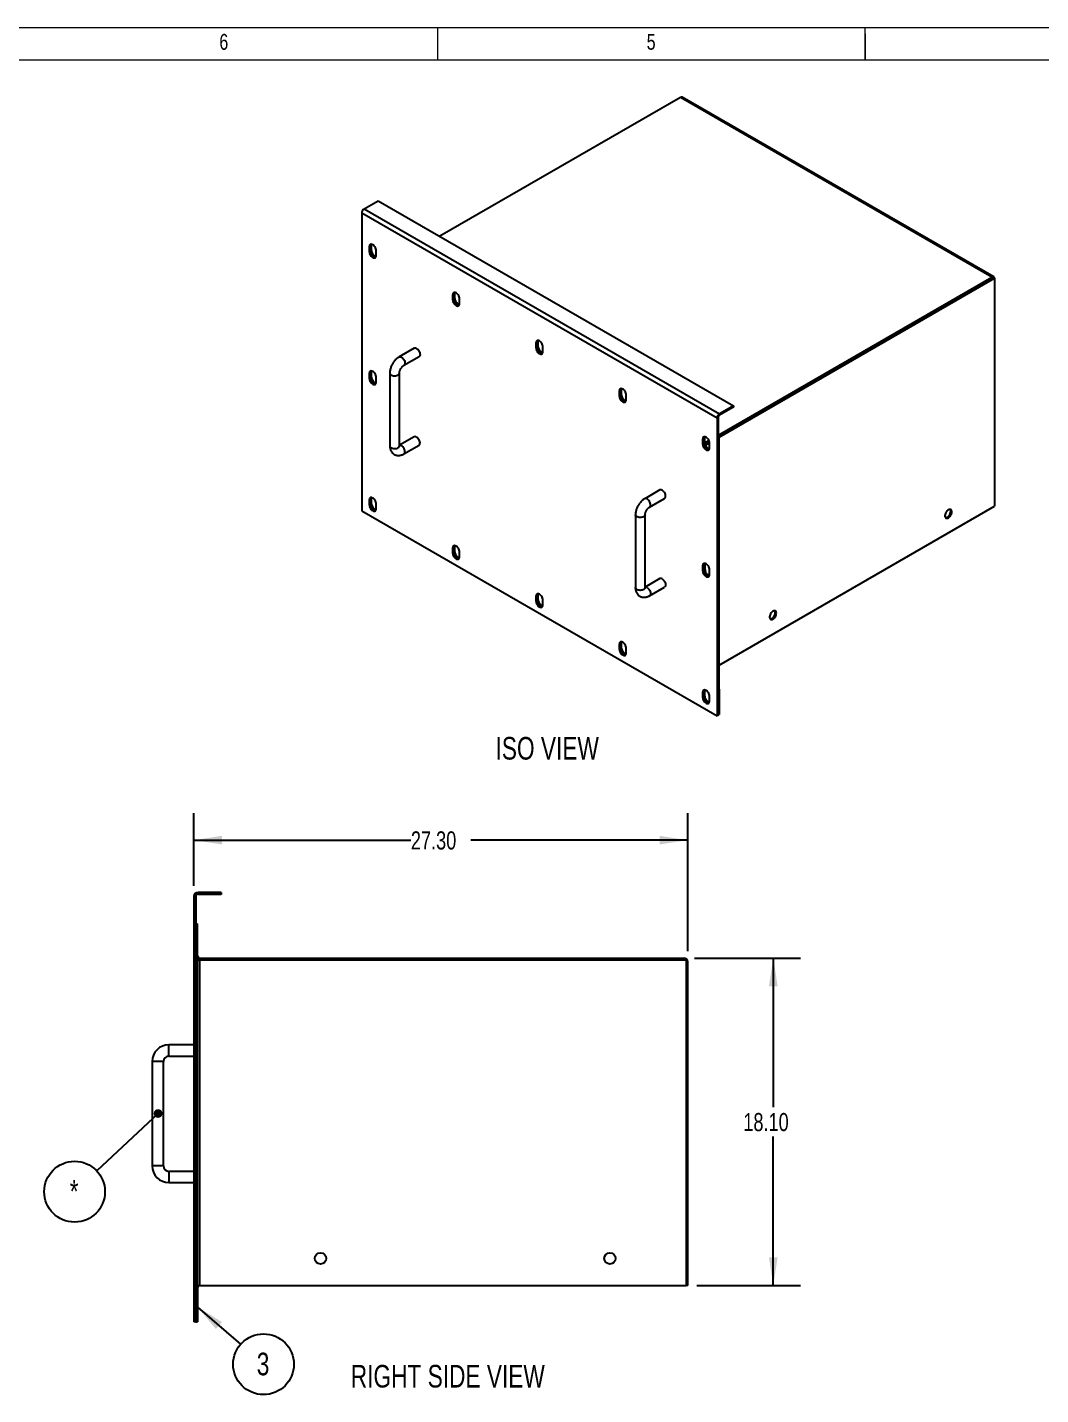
# Model space of a CAD drawing. Header units: inches. Extents: x 0 to 132, y 0 to 93.
# Drawn here: x 35.3 to 72.6, y 43 to 93.4 of the extents above; entities that cross this region are included whole.
import ezdxf

# ---------------------------------------------------------------- set-up
doc = ezdxf.new("R2010")
doc.units = ezdxf.units.IN
doc.header["$LTSCALE"] = 8
doc.header["$MEASUREMENT"] = 0
doc.layers.add('FORMAT', color=7, linetype='Continuous')
doc.styles.add('SLDTEXTSTYLE0', font='TXT', dxfattribs={"width": 0.75})
doc.dimstyles.new('SLDDIMSTYLE2', dxfattribs={"dimtxt": 0.679688, "dimasz": 1.04, "dimexe": 0, "dimexo": 0.0625, "dimgap": 0.169922, "dimtad": 0, "dimtih": 1, "dimtoh": 1, "dimlfac": 1.5, "dimrnd": 1e-09, "dimzin": 4, "dimdsep": 46, "dimtxsty": 'SLDTEXTSTYLE0', "dimsah": 1, "dimcen": 0.09, "dimadec": 0, "dimazin": 1, "dimtfac": 1, "dimtofl": 0, "dimtmove": 0, "dimatfit": 3, "dimfxl": 0, "dimfrac": 2, "dimtolj": 1, "dimtzin": 12, "dimarcsym": 0})
doc.dimstyles.new('SLDDIMSTYLE3', dxfattribs={"dimtxt": 0.18, "dimasz": 0.32, "dimexe": 0, "dimexo": 0.0625, "dimgap": 0, "dimtad": 0, "dimtih": 1, "dimtoh": 1, "dimdec": 0, "dimrnd": 1e-09, "dimzin": 0, "dimdsep": 46, "dimtxsty": 'Standard', "dimblk1": 'DOT', "dimblk2": 'DOT', "dimsah": 1, "dimcen": 0.09, "dimadec": 0, "dimazin": 0, "dimtfac": 0.32, "dimtdec": 0, "dimtofl": 0, "dimtmove": 0, "dimatfit": 3, "dimldrblk": 'DOT', "dimfxl": 0, "dimfrac": 2, "dimtolj": 1, "dimtzin": 0, "dimarcsym": 0})
doc.dimstyles.new('SLDDIMSTYLE4', dxfattribs={"dimtxt": 0.18, "dimasz": 1.04, "dimexe": 0, "dimexo": 0.0625, "dimgap": 0, "dimtad": 0, "dimtih": 1, "dimtoh": 1, "dimdec": 0, "dimrnd": 1e-09, "dimzin": 0, "dimdsep": 46, "dimtxsty": 'Standard', "dimsah": 1, "dimcen": 0.09, "dimadec": 0, "dimazin": 0, "dimtfac": 1.04, "dimtdec": 0, "dimtofl": 0, "dimtmove": 0, "dimatfit": 3, "dimfxl": 0, "dimfrac": 2, "dimtolj": 1, "dimtzin": 0, "dimarcsym": 0})

# ---------------------------------------------------------------- blocks, each defined once
blk = doc.blocks.new('Drawing View1')
at = {"color": 7, "linetype": 'Continuous', "lineweight": 25}
for p, q in [((1.322, 14.788), (-7.547, 9.668)), ((12.797, 8.164), (1.322, 14.788)), ((1.323, 14.789), (1.332, 14.794)), ((1.332, 14.794), (1.332, 14.794)), ((12.863, 8.17), (1.387, 14.795)), ((-10.334, 10.684), (-9.82, 10.98)), ((-10.334, 10.684), (2.758, 3.127)), ((-9.82, 10.98), (3.271, 3.423)), ((2.665, 2.966), (-10.426, 10.523)), ((-10.426, 10.523), (-10.426, -0.442)), ((-10.106, 9.308), (-10.149, 9.284)), ((-10.149, 9.284), (-10.149, 9.109)), ((-10.106, 9.134), (-10.149, 9.109)), ((-10.064, 9.333), (-10.106, 9.308)), ((-10.106, 9.308), (-10.106, 9.134)), ((-10.106, 9.308), (-10.106, 9.134)), ((-10.064, 9.158), (-10.106, 9.134)), ((-10.064, 9.158), (-10.064, 9.333)), ((-9.896, 8.963), (-9.896, 9.138)), ((2.708, 2.339), (12.797, 8.164)), ((2.75, 2.315), (12.849, 8.145)), ((2.75, 2.266), (12.892, 8.121)), ((2.75, 2.315), (12.797, 8.115)), ((12.797, 8.115), (12.797, 8.164)), ((12.849, 8.145), (12.892, 8.121)), ((12.892, 8.121), (12.892, -0.278)), ((-6.993, 7.56), (-7.035, 7.536)), ((-6.993, 7.385), (-6.993, 7.56)), ((-7.035, 7.536), (-7.078, 7.511)), ((-7.078, 7.511), (-7.078, 7.336)), ((-7.035, 7.361), (-7.078, 7.336)), ((-7.035, 7.536), (-7.035, 7.361)), ((-7.035, 7.536), (-7.035, 7.361)), ((-6.993, 7.385), (-7.035, 7.361)), ((-6.825, 7.191), (-6.825, 7.366)), ((-8.495, 5.546), (-9.051, 5.225)), ((-3.965, 5.763), (-4.007, 5.739)), ((-4.007, 5.739), (-4.007, 5.564)), ((-3.965, 5.588), (-4.007, 5.564)), ((-3.922, 5.787), (-3.965, 5.763)), ((-3.965, 5.763), (-3.965, 5.588)), ((-3.965, 5.763), (-3.965, 5.588)), ((-3.922, 5.612), (-3.965, 5.588)), ((-3.922, 5.612), (-3.922, 5.787)), ((-3.754, 5.418), (-3.754, 5.593)), ((-8.872, 4.916), (-8.317, 5.236)), ((-10.106, 4.643), (-10.149, 4.618)), ((-10.149, 4.618), (-10.149, 4.443)), ((-10.064, 4.667), (-10.106, 4.643)), ((-10.106, 4.643), (-10.106, 4.468)), ((-10.106, 4.643), (-10.106, 4.468)), ((-10.064, 4.492), (-10.064, 4.667)), ((-9.393, 4.633), (-9.393, 1.95)), ((-9.036, 1.95), (-9.036, 4.633)), ((-10.106, 4.468), (-10.149, 4.443)), ((-10.064, 4.492), (-10.106, 4.468)), ((-9.896, 4.297), (-9.896, 4.472)), ((-0.894, 3.99), (-0.936, 3.966)), ((-0.936, 3.966), (-0.936, 3.791)), ((-0.894, 3.815), (-0.936, 3.791)), ((-0.851, 4.015), (-0.894, 3.99)), ((-0.894, 3.99), (-0.894, 3.815)), ((-0.894, 3.99), (-0.894, 3.815)), ((-0.851, 3.84), (-0.894, 3.815)), ((-0.851, 3.84), (-0.851, 4.015)), ((-0.683, 3.645), (-0.683, 3.82)), ((3.271, 3.423), (2.758, 3.127)), ((3.271, 3.374), (2.758, 3.078)), ((2.758, 3.078), (2.758, 3.127)), ((3.271, 3.423), (3.271, 3.374)), ((2.707, 2.99), (2.665, 2.966)), ((2.665, 2.966), (2.665, -7.999)), ((2.707, 2.99), (2.707, -7.975)), ((-8.495, 2.28), (-9.036, 1.968)), ((2.177, 2.217), (2.135, 2.193)), ((2.135, 2.193), (2.135, 2.018)), ((2.177, 2.042), (2.135, 2.018)), ((2.219, 2.242), (2.177, 2.217)), ((2.177, 2.217), (2.177, 2.042)), ((2.177, 2.217), (2.177, 2.042)), ((2.219, 2.067), (2.177, 2.042)), ((2.219, 2.067), (2.219, 2.242)), ((2.22, 2.057), (2.366, 2.142)), ((2.227, 2.013), (2.38, 2.101)), ((2.227, 2.013), (2.38, 2.101)), ((2.241, 1.972), (2.387, 2.056)), ((2.387, 1.872), (2.387, 2.047)), ((2.75, 2.315), (2.707, 2.339)), ((2.707, 2.29), (2.75, 2.315)), ((2.707, 1.357), (2.707, 2.29)), ((2.75, 1.382), (2.75, 2.315)), ((-8.872, 1.65), (-8.317, 1.97)), ((2.75, 1.382), (2.707, 1.357)), ((2.707, 1.357), (2.75, 1.382)), ((2.707, -7.042), (2.707, 1.357)), ((2.75, -7.017), (2.75, 1.382)), ((-10.064, 0.001), (-10.106, -0.023)), ((-10.064, -0.174), (-10.064, 0.001)), ((0.556, 0.321), (0, 0)), ((0.179, -0.309), (0.734, 0.011)), ((-10.426, -0.442), (2.665, -7.999)), ((-10.106, -0.023), (-10.149, -0.048)), ((-10.149, -0.048), (-10.149, -0.223)), ((-10.106, -0.198), (-10.149, -0.223)), ((-10.106, -0.023), (-10.106, -0.198)), ((-10.106, -0.023), (-10.106, -0.198)), ((-10.064, -0.174), (-10.106, -0.198)), ((-9.896, -0.369), (-9.896, -0.194)), ((2.75, -6.133), (12.892, -0.278)), ((-0.342, -0.592), (-0.342, -3.275)), ((0.015, -3.275), (0.015, -0.592)), ((-7.035, -1.796), (-7.078, -1.821)), ((-7.078, -1.821), (-7.078, -1.996)), ((-7.035, -1.971), (-7.078, -1.996)), ((-6.993, -1.772), (-7.035, -1.796)), ((-7.035, -1.796), (-7.035, -1.971)), ((-7.035, -1.796), (-7.035, -1.971)), ((-6.993, -1.947), (-7.035, -1.971)), ((-6.993, -1.947), (-6.993, -1.772)), ((-6.825, -2.141), (-6.825, -1.966)), ((2.177, -2.449), (2.135, -2.473)), ((2.135, -2.473), (2.135, -2.648)), ((2.219, -2.424), (2.177, -2.449)), ((2.177, -2.449), (2.177, -2.624)), ((2.177, -2.449), (2.177, -2.624)), ((2.219, -2.424), (2.219, -2.599)), ((0.556, -2.945), (0.015, -3.257)), ((2.177, -2.624), (2.135, -2.648)), ((2.219, -2.599), (2.177, -2.624)), ((2.387, -2.794), (2.387, -2.619)), ((0.179, -3.575), (0.734, -3.255)), ((-3.965, -3.569), (-4.007, -3.593)), ((-4.007, -3.593), (-4.007, -3.768)), ((-3.965, -3.744), (-4.007, -3.768)), ((-3.922, -3.545), (-3.965, -3.569)), ((-3.965, -3.569), (-3.965, -3.744)), ((-3.965, -3.569), (-3.965, -3.744)), ((-3.922, -3.72), (-3.965, -3.744)), ((-3.922, -3.72), (-3.922, -3.545)), ((-3.754, -3.914), (-3.754, -3.739)), ((-0.894, -5.342), (-0.936, -5.366)), ((-0.936, -5.366), (-0.936, -5.541)), ((-0.894, -5.517), (-0.936, -5.541)), ((-0.851, -5.317), (-0.894, -5.342)), ((-0.894, -5.342), (-0.894, -5.517)), ((-0.894, -5.342), (-0.894, -5.517)), ((-0.851, -5.492), (-0.894, -5.517)), ((-0.851, -5.492), (-0.851, -5.317)), ((-0.683, -5.687), (-0.683, -5.512)), ((2.75, -7.017), (2.707, -7.042)), ((2.707, -7.042), (2.75, -7.017)), ((2.707, -7.042), (2.707, -7.975)), ((2.75, -7.017), (2.75, -7.95)), ((2.177, -7.115), (2.135, -7.139)), ((2.135, -7.139), (2.135, -7.314)), ((2.177, -7.289), (2.135, -7.314)), ((2.219, -7.09), (2.177, -7.115)), ((2.177, -7.115), (2.177, -7.289)), ((2.177, -7.115), (2.177, -7.289)), ((2.219, -7.265), (2.177, -7.289)), ((2.219, -7.265), (2.219, -7.09)), ((2.387, -7.46), (2.387, -7.285)), ((2.707, -7.975), (2.665, -7.999)), ((2.707, -7.975), (2.75, -7.95))]:
    blk.add_line(p, q, dxfattribs=at)
at = {"color": 7, "linetype": 'Continuous', "lineweight": 25, "flags": 128}
for points in [[(-9.896, 9.138), (-9.899, 9.173), (-9.909, 9.209), (-9.924, 9.245), (-9.944, 9.28), (-9.968, 9.311), (-9.994, 9.337), (-10.022, 9.357), (-10.05, 9.37), (-10.077, 9.374), (-10.101, 9.371), (-10.121, 9.359), (-10.136, 9.34), (-10.145, 9.315), (-10.149, 9.284)], [(-10.149, 9.109), (-10.145, 9.075), (-10.136, 9.039), (-10.121, 9.002), (-10.101, 8.968), (-10.077, 8.936), (-10.05, 8.91), (-10.022, 8.89), (-9.994, 8.878), (-9.968, 8.873), (-9.944, 8.877), (-9.924, 8.888), (-9.909, 8.907), (-9.899, 8.933), (-9.896, 8.963)], [(-10.106, 9.134), (-10.103, 9.099), (-10.094, 9.063), (-10.079, 9.027), (-10.059, 8.992), (-10.035, 8.961), (-10.008, 8.935), (-9.98, 8.915), (-9.952, 8.902), (-9.925, 8.898), (-9.914, 8.898)], [(-10.106, 9.134), (-10.103, 9.099), (-10.094, 9.063), (-10.079, 9.027), (-10.059, 8.992), (-10.035, 8.961), (-10.008, 8.935), (-9.98, 8.915), (-9.952, 8.902), (-9.925, 8.898), (-9.914, 8.898)], [(-10.064, 9.333), (-10.061, 9.363), (-10.059, 9.372)], [(-9.901, 8.924), (-9.91, 8.927), (-9.938, 8.939), (-9.966, 8.959), (-9.993, 8.985), (-10.017, 9.016), (-10.037, 9.051), (-10.052, 9.087), (-10.061, 9.124), (-10.064, 9.158)], [(12.889, 8.122), (12.888, 8.13), (12.883, 8.147), (12.874, 8.16), (12.863, 8.17), (12.849, 8.175), (12.832, 8.176), (12.815, 8.172), (12.797, 8.164)], [(-6.825, 7.366), (-6.828, 7.4), (-6.838, 7.436), (-6.853, 7.472), (-6.873, 7.507), (-6.897, 7.538), (-6.923, 7.564), (-6.951, 7.584), (-6.98, 7.597), (-7.006, 7.601), (-7.03, 7.598), (-7.05, 7.586), (-7.065, 7.567), (-7.075, 7.542), (-7.078, 7.511)], [(-6.993, 7.56), (-6.99, 7.591), (-6.988, 7.599)], [(-7.078, 7.336), (-7.075, 7.302), (-7.065, 7.266), (-7.05, 7.23), (-7.03, 7.195), (-7.006, 7.164), (-6.98, 7.138), (-6.951, 7.118), (-6.923, 7.105), (-6.897, 7.1), (-6.873, 7.104), (-6.853, 7.116), (-6.838, 7.135), (-6.828, 7.16), (-6.825, 7.191)], [(-7.035, 7.361), (-7.032, 7.326), (-7.023, 7.29), (-7.008, 7.254), (-6.988, 7.219), (-6.964, 7.188), (-6.937, 7.162), (-6.909, 7.142), (-6.881, 7.129), (-6.854, 7.125), (-6.844, 7.125)], [(-7.035, 7.361), (-7.032, 7.326), (-7.023, 7.29), (-7.008, 7.254), (-6.988, 7.219), (-6.964, 7.188), (-6.937, 7.162), (-6.909, 7.142), (-6.881, 7.129), (-6.854, 7.125), (-6.844, 7.125)], [(-6.831, 7.152), (-6.839, 7.154), (-6.867, 7.166), (-6.895, 7.186), (-6.922, 7.212), (-6.946, 7.244), (-6.966, 7.278), (-6.981, 7.315), (-6.99, 7.351), (-6.993, 7.385)], [(-8.495, 5.546), (-8.493, 5.547), (-8.471, 5.554), (-8.446, 5.553), (-8.42, 5.544), (-8.392, 5.528), (-8.366, 5.506), (-8.341, 5.478), (-8.319, 5.447), (-8.302, 5.413), (-8.289, 5.377), (-8.281, 5.343), (-8.28, 5.31), (-8.284, 5.282), (-8.295, 5.258), (-8.31, 5.241), (-8.317, 5.236)], [(-3.754, 5.593), (-3.758, 5.627), (-3.767, 5.663), (-3.782, 5.7), (-3.802, 5.734), (-3.826, 5.765), (-3.853, 5.792), (-3.881, 5.811), (-3.909, 5.824), (-3.935, 5.829), (-3.959, 5.825), (-3.979, 5.814), (-3.994, 5.795), (-4.004, 5.769), (-4.007, 5.739)], [(-4.007, 5.564), (-4.004, 5.529), (-3.994, 5.493), (-3.979, 5.457), (-3.959, 5.422), (-3.935, 5.391), (-3.909, 5.365), (-3.881, 5.345), (-3.853, 5.332), (-3.826, 5.328), (-3.802, 5.331), (-3.782, 5.343), (-3.767, 5.362), (-3.758, 5.387), (-3.754, 5.418)], [(-3.965, 5.588), (-3.961, 5.554), (-3.952, 5.517), (-3.937, 5.481), (-3.917, 5.447), (-3.893, 5.415), (-3.866, 5.389), (-3.838, 5.369), (-3.81, 5.357), (-3.784, 5.352), (-3.773, 5.353)], [(-3.965, 5.588), (-3.961, 5.554), (-3.952, 5.517), (-3.937, 5.481), (-3.917, 5.447), (-3.893, 5.415), (-3.866, 5.389), (-3.838, 5.369), (-3.81, 5.357), (-3.784, 5.352), (-3.773, 5.353)], [(-3.922, 5.787), (-3.919, 5.818), (-3.917, 5.826)], [(-3.76, 5.379), (-3.768, 5.381), (-3.796, 5.394), (-3.824, 5.414), (-3.851, 5.44), (-3.875, 5.471), (-3.895, 5.506), (-3.91, 5.542), (-3.919, 5.578), (-3.922, 5.612)], [(-9.051, 5.225), (-9.049, 5.226), (-9.027, 5.233), (-9.002, 5.232), (-8.975, 5.223), (-8.948, 5.207), (-8.921, 5.185), (-8.897, 5.158), (-8.875, 5.126), (-8.857, 5.092), (-8.844, 5.057), (-8.837, 5.022), (-8.836, 4.99), (-8.84, 4.961), (-8.85, 4.938), (-8.865, 4.92), (-8.872, 4.916)], [(-9.896, 4.472), (-9.899, 4.507), (-9.909, 4.543), (-9.924, 4.579), (-9.944, 4.614), (-9.968, 4.645), (-9.994, 4.671), (-10.022, 4.691), (-10.05, 4.704), (-10.077, 4.708), (-10.101, 4.705), (-10.121, 4.693), (-10.136, 4.674), (-10.145, 4.649), (-10.149, 4.618)], [(-10.064, 4.667), (-10.061, 4.698), (-10.059, 4.706)], [(-9.393, 4.633), (-9.393, 4.63), (-9.388, 4.608), (-9.374, 4.587), (-9.353, 4.568), (-9.326, 4.553), (-9.294, 4.541), (-9.257, 4.533), (-9.219, 4.53), (-9.181, 4.532), (-9.144, 4.538), (-9.11, 4.549), (-9.081, 4.564), (-9.059, 4.582), (-9.044, 4.603), (-9.036, 4.625), (-9.036, 4.632)], [(-10.149, 4.443), (-10.145, 4.409), (-10.136, 4.373), (-10.121, 4.336), (-10.101, 4.302), (-10.077, 4.271), (-10.05, 4.244), (-10.022, 4.224), (-9.994, 4.212), (-9.968, 4.207), (-9.944, 4.211), (-9.924, 4.222), (-9.909, 4.241), (-9.899, 4.267), (-9.896, 4.297)], [(-10.106, 4.468), (-10.103, 4.433), (-10.094, 4.397), (-10.079, 4.361), (-10.059, 4.326), (-10.035, 4.295), (-10.008, 4.269), (-9.98, 4.249), (-9.952, 4.236), (-9.925, 4.232), (-9.914, 4.232)], [(-10.106, 4.468), (-10.103, 4.433), (-10.094, 4.397), (-10.079, 4.361), (-10.059, 4.326), (-10.035, 4.295), (-10.008, 4.269), (-9.98, 4.249), (-9.952, 4.236), (-9.925, 4.232), (-9.914, 4.232)], [(-9.901, 4.258), (-9.91, 4.261), (-9.938, 4.273), (-9.966, 4.293), (-9.993, 4.319), (-10.017, 4.351), (-10.037, 4.385), (-10.052, 4.421), (-10.061, 4.458), (-10.064, 4.492)], [(-0.683, 3.82), (-0.687, 3.854), (-0.696, 3.89), (-0.711, 3.927), (-0.731, 3.961), (-0.755, 3.993), (-0.782, 4.019), (-0.81, 4.039), (-0.838, 4.051), (-0.865, 4.056), (-0.888, 4.052), (-0.908, 4.041), (-0.924, 4.022), (-0.933, 3.996), (-0.936, 3.966)], [(-0.851, 4.015), (-0.848, 4.045), (-0.846, 4.053)], [(-0.936, 3.791), (-0.933, 3.757), (-0.924, 3.72), (-0.908, 3.684), (-0.888, 3.649), (-0.865, 3.618), (-0.838, 3.592), (-0.81, 3.572), (-0.782, 3.56), (-0.755, 3.555), (-0.731, 3.558), (-0.711, 3.57), (-0.696, 3.589), (-0.687, 3.614), (-0.683, 3.645)], [(-0.894, 3.815), (-0.891, 3.781), (-0.881, 3.745), (-0.866, 3.708), (-0.846, 3.674), (-0.822, 3.643), (-0.796, 3.616), (-0.767, 3.596), (-0.739, 3.584), (-0.713, 3.579), (-0.702, 3.58)], [(-0.894, 3.815), (-0.891, 3.781), (-0.881, 3.745), (-0.866, 3.708), (-0.846, 3.674), (-0.822, 3.643), (-0.796, 3.616), (-0.767, 3.596), (-0.739, 3.584), (-0.713, 3.579), (-0.702, 3.58)], [(-0.689, 3.606), (-0.697, 3.608), (-0.725, 3.621), (-0.753, 3.641), (-0.78, 3.667), (-0.804, 3.698), (-0.824, 3.733), (-0.839, 3.769), (-0.848, 3.805), (-0.851, 3.84)], [(-8.317, 1.97), (-8.302, 1.983), (-8.289, 2.003), (-8.281, 2.029), (-8.28, 2.06), (-8.284, 2.094), (-8.295, 2.129), (-8.31, 2.164), (-8.33, 2.197), (-8.353, 2.227), (-8.379, 2.252), (-8.406, 2.271)], [(2.387, 2.047), (2.384, 2.081), (2.375, 2.118), (2.36, 2.154), (2.34, 2.189), (2.316, 2.22), (2.289, 2.246), (2.261, 2.266), (2.233, 2.278), (2.206, 2.283), (2.182, 2.28), (2.162, 2.268), (2.147, 2.249), (2.138, 2.224), (2.135, 2.193)], [(2.135, 2.018), (2.138, 1.984), (2.147, 1.948), (2.162, 1.911), (2.182, 1.877), (2.206, 1.845), (2.233, 1.819), (2.261, 1.799), (2.289, 1.787), (2.316, 1.782), (2.34, 1.786), (2.36, 1.797), (2.375, 1.816), (2.384, 1.842), (2.387, 1.872)], [(2.177, 2.042), (2.18, 2.008), (2.19, 1.972), (2.205, 1.936), (2.225, 1.901), (2.249, 1.87), (2.275, 1.844), (2.303, 1.824), (2.331, 1.811), (2.358, 1.807), (2.369, 1.807)], [(2.177, 2.042), (2.18, 2.008), (2.19, 1.972), (2.205, 1.936), (2.225, 1.901), (2.249, 1.87), (2.275, 1.844), (2.303, 1.824), (2.331, 1.811), (2.358, 1.807), (2.369, 1.807)], [(2.219, 2.242), (2.223, 2.272), (2.225, 2.281)], [(2.382, 1.833), (2.374, 1.836), (2.346, 1.848), (2.318, 1.868), (2.291, 1.894), (2.267, 1.925), (2.247, 1.96), (2.232, 1.996), (2.223, 2.033), (2.219, 2.067)], [(-9.393, 1.95), (-9.393, 1.947), (-9.388, 1.925), (-9.374, 1.904), (-9.353, 1.885), (-9.326, 1.87), (-9.294, 1.858), (-9.257, 1.85), (-9.219, 1.847), (-9.181, 1.849), (-9.144, 1.855), (-9.11, 1.866), (-9.081, 1.881), (-9.059, 1.899), (-9.044, 1.92), (-9.036, 1.942), (-9.036, 1.95)], [(-8.872, 1.65), (-8.857, 1.662), (-8.844, 1.683), (-8.837, 1.709), (-8.836, 1.739), (-8.84, 1.773), (-8.85, 1.808), (-8.865, 1.843), (-8.885, 1.876), (-8.909, 1.906), (-8.935, 1.931), (-8.962, 1.95)], [(-9.896, -0.194), (-9.899, -0.159), (-9.909, -0.123), (-9.924, -0.087), (-9.944, -0.052), (-9.968, -0.021), (-9.994, 0.005), (-10.022, 0.025), (-10.05, 0.038), (-10.077, 0.042), (-10.101, 0.039), (-10.121, 0.027), (-10.136, 0.008), (-10.145, -0.017), (-10.149, -0.048)], [(-10.064, 0.001), (-10.061, 0.032), (-10.059, 0.04)], [(0.179, -0.309), (0.186, -0.305), (0.201, -0.287), (0.211, -0.264), (0.215, -0.235), (0.214, -0.203), (0.207, -0.168), (0.194, -0.133), (0.176, -0.099), (0.154, -0.067), (0.13, -0.04), (0.103, -0.018), (0.076, -0.002), (0.049, 0.007), (0.024, 0.008), (0.002, 0.001), (0, 0)], [(0.734, 0.011), (0.741, 0.016), (0.756, 0.033), (0.767, 0.057), (0.771, 0.085), (0.769, 0.118), (0.762, 0.152), (0.749, 0.188), (0.732, 0.222), (0.71, 0.253), (0.685, 0.281), (0.659, 0.303), (0.631, 0.319), (0.605, 0.328), (0.58, 0.329), (0.558, 0.322), (0.556, 0.321)], [(-10.149, -0.223), (-10.145, -0.257), (-10.136, -0.293), (-10.121, -0.33), (-10.101, -0.364), (-10.077, -0.395), (-10.05, -0.422), (-10.022, -0.441), (-9.994, -0.454), (-9.968, -0.459), (-9.944, -0.455), (-9.924, -0.444), (-9.909, -0.425), (-9.899, -0.399), (-9.896, -0.369)], [(-10.106, -0.198), (-10.103, -0.233), (-10.094, -0.269), (-10.079, -0.305), (-10.059, -0.34), (-10.035, -0.371), (-10.008, -0.397), (-9.98, -0.417), (-9.952, -0.43), (-9.925, -0.434), (-9.914, -0.434)], [(-10.106, -0.198), (-10.103, -0.233), (-10.094, -0.269), (-10.079, -0.305), (-10.059, -0.34), (-10.035, -0.371), (-10.008, -0.397), (-9.98, -0.417), (-9.952, -0.43), (-9.925, -0.434), (-9.914, -0.434)], [(-9.901, -0.408), (-9.91, -0.405), (-9.938, -0.393), (-9.966, -0.373), (-9.993, -0.347), (-10.017, -0.315), (-10.037, -0.281), (-10.052, -0.244), (-10.061, -0.208), (-10.064, -0.174)], [(11.319, -0.486), (11.316, -0.456), (11.307, -0.432), (11.293, -0.413), (11.274, -0.401), (11.252, -0.396), (11.226, -0.399), (11.2, -0.409), (11.172, -0.427), (11.146, -0.45), (11.122, -0.479), (11.101, -0.512), (11.085, -0.546), (11.073, -0.581), (11.067, -0.616), (11.067, -0.647), (11.073, -0.675), (11.085, -0.697), (11.101, -0.712), (11.122, -0.721), (11.146, -0.721), (11.172, -0.715), (11.2, -0.701), (11.226, -0.68), (11.252, -0.654), (11.274, -0.623), (11.293, -0.589), (11.307, -0.554), (11.316, -0.519), (11.319, -0.486)], [(11.085, -0.697), (11.091, -0.698), (11.117, -0.695), (11.144, -0.684), (11.171, -0.667), (11.197, -0.643), (11.221, -0.614), (11.242, -0.582), (11.259, -0.547), (11.27, -0.512), (11.276, -0.478), (11.276, -0.446), (11.27, -0.419), (11.259, -0.397), (11.258, -0.397)], [(0.015, -0.592), (0.015, -0.6), (0.007, -0.622), (-0.008, -0.643), (-0.03, -0.661), (-0.059, -0.676), (-0.093, -0.687), (-0.13, -0.693), (-0.168, -0.695), (-0.206, -0.692), (-0.243, -0.684), (-0.275, -0.672), (-0.302, -0.657), (-0.323, -0.638), (-0.337, -0.617), (-0.342, -0.595), (-0.342, -0.592)], [(-6.825, -1.966), (-6.828, -1.932), (-6.838, -1.896), (-6.853, -1.86), (-6.873, -1.825), (-6.897, -1.794), (-6.923, -1.768), (-6.951, -1.748), (-6.98, -1.735), (-7.006, -1.73), (-7.03, -1.734), (-7.05, -1.746), (-7.065, -1.765), (-7.075, -1.79), (-7.078, -1.821)], [(-7.078, -1.996), (-7.075, -2.03), (-7.065, -2.066), (-7.05, -2.102), (-7.03, -2.137), (-7.006, -2.168), (-6.98, -2.194), (-6.951, -2.214), (-6.923, -2.227), (-6.897, -2.231), (-6.873, -2.228), (-6.853, -2.216), (-6.838, -2.197), (-6.828, -2.172), (-6.825, -2.141)], [(-7.035, -1.971), (-7.032, -2.005), (-7.023, -2.042), (-7.008, -2.078), (-6.988, -2.113), (-6.964, -2.144), (-6.937, -2.17), (-6.909, -2.19), (-6.881, -2.202), (-6.854, -2.207), (-6.844, -2.207)], [(-7.035, -1.971), (-7.032, -2.005), (-7.023, -2.042), (-7.008, -2.078), (-6.988, -2.113), (-6.964, -2.144), (-6.937, -2.17), (-6.909, -2.19), (-6.881, -2.202), (-6.854, -2.207), (-6.844, -2.207)], [(-6.993, -1.772), (-6.99, -1.741), (-6.988, -1.733)], [(-6.831, -2.18), (-6.839, -2.178), (-6.867, -2.165), (-6.895, -2.146), (-6.922, -2.119), (-6.946, -2.088), (-6.966, -2.054), (-6.981, -2.017), (-6.99, -1.981), (-6.993, -1.947)], [(2.387, -2.619), (2.384, -2.584), (2.375, -2.548), (2.36, -2.512), (2.34, -2.477), (2.316, -2.446), (2.289, -2.42), (2.261, -2.4), (2.233, -2.387), (2.206, -2.383), (2.182, -2.386), (2.162, -2.398), (2.147, -2.417), (2.138, -2.442), (2.135, -2.473)], [(2.225, -2.385), (2.223, -2.394), (2.219, -2.424)], [(0.645, -2.954), (0.672, -2.973), (0.698, -2.998), (0.721, -3.028), (0.741, -3.061), (0.756, -3.096), (0.767, -3.131), (0.771, -3.165), (0.769, -3.196), (0.762, -3.222), (0.749, -3.242), (0.734, -3.255)], [(2.135, -2.648), (2.138, -2.682), (2.147, -2.718), (2.162, -2.755), (2.182, -2.789), (2.206, -2.821), (2.233, -2.847), (2.261, -2.867), (2.289, -2.879), (2.316, -2.884), (2.34, -2.88), (2.36, -2.869), (2.375, -2.85), (2.384, -2.824), (2.387, -2.794)], [(2.177, -2.624), (2.18, -2.658), (2.19, -2.694), (2.205, -2.73), (2.225, -2.765), (2.249, -2.796), (2.275, -2.822), (2.303, -2.842), (2.331, -2.855), (2.358, -2.859), (2.369, -2.859)], [(2.177, -2.624), (2.18, -2.658), (2.19, -2.694), (2.205, -2.73), (2.225, -2.765), (2.249, -2.796), (2.275, -2.822), (2.303, -2.842), (2.331, -2.855), (2.358, -2.859), (2.369, -2.859)], [(2.219, -2.599), (2.223, -2.633), (2.232, -2.67), (2.247, -2.706), (2.267, -2.741), (2.291, -2.772), (2.318, -2.798), (2.346, -2.818), (2.374, -2.83), (2.382, -2.833)], [(-3.754, -3.739), (-3.758, -3.705), (-3.767, -3.669), (-3.782, -3.632), (-3.802, -3.598), (-3.826, -3.567), (-3.853, -3.54), (-3.881, -3.52), (-3.909, -3.508), (-3.935, -3.503), (-3.959, -3.507), (-3.979, -3.518), (-3.994, -3.537), (-4.004, -3.563), (-4.007, -3.593)], [(-3.922, -3.545), (-3.919, -3.514), (-3.917, -3.506)], [(0.015, -3.275), (0.015, -3.283), (0.007, -3.305), (-0.008, -3.326), (-0.03, -3.344), (-0.059, -3.359), (-0.093, -3.37), (-0.13, -3.376), (-0.168, -3.378), (-0.206, -3.375), (-0.243, -3.367), (-0.275, -3.355), (-0.302, -3.34), (-0.323, -3.321), (-0.337, -3.3), (-0.342, -3.278), (-0.342, -3.275)], [(0.089, -3.275), (0.116, -3.294), (0.142, -3.319), (0.166, -3.349), (0.186, -3.382), (0.201, -3.417), (0.211, -3.452), (0.215, -3.486), (0.214, -3.516), (0.207, -3.543), (0.194, -3.563), (0.179, -3.575)], [(-4.007, -3.768), (-4.004, -3.803), (-3.994, -3.839), (-3.979, -3.875), (-3.959, -3.91), (-3.935, -3.941), (-3.909, -3.967), (-3.881, -3.987), (-3.853, -4), (-3.826, -4.004), (-3.802, -4.001), (-3.782, -3.989), (-3.767, -3.97), (-3.758, -3.945), (-3.754, -3.914)], [(-3.965, -3.744), (-3.961, -3.778), (-3.952, -3.814), (-3.937, -3.851), (-3.917, -3.885), (-3.893, -3.917), (-3.866, -3.943), (-3.838, -3.963), (-3.81, -3.975), (-3.784, -3.98), (-3.773, -3.979)], [(-3.965, -3.744), (-3.961, -3.778), (-3.952, -3.814), (-3.937, -3.851), (-3.917, -3.885), (-3.893, -3.917), (-3.866, -3.943), (-3.838, -3.963), (-3.81, -3.975), (-3.784, -3.98), (-3.773, -3.979)], [(-3.76, -3.953), (-3.768, -3.951), (-3.796, -3.938), (-3.824, -3.918), (-3.851, -3.892), (-3.875, -3.861), (-3.895, -3.826), (-3.91, -3.79), (-3.919, -3.754), (-3.922, -3.72)], [(4.854, -4.218), (4.851, -4.189), (4.842, -4.164), (4.828, -4.145), (4.809, -4.133), (4.787, -4.128), (4.762, -4.131), (4.735, -4.142), (4.707, -4.159), (4.681, -4.183), (4.657, -4.211), (4.636, -4.244), (4.62, -4.278), (4.608, -4.314), (4.602, -4.348), (4.602, -4.379), (4.608, -4.407), (4.62, -4.429), (4.636, -4.444), (4.657, -4.453), (4.681, -4.454), (4.707, -4.447), (4.735, -4.433), (4.762, -4.412), (4.787, -4.386), (4.809, -4.355), (4.828, -4.321), (4.842, -4.286), (4.851, -4.251), (4.854, -4.218)], [(4.62, -4.429), (4.626, -4.43), (4.652, -4.427), (4.679, -4.416), (4.706, -4.399), (4.732, -4.375), (4.756, -4.347), (4.777, -4.314), (4.794, -4.279), (4.805, -4.244), (4.811, -4.21), (4.811, -4.178), (4.805, -4.151), (4.794, -4.129), (4.793, -4.129)], [(-0.683, -5.512), (-0.687, -5.478), (-0.696, -5.441), (-0.711, -5.405), (-0.731, -5.37), (-0.755, -5.339), (-0.782, -5.313), (-0.81, -5.293), (-0.838, -5.281), (-0.865, -5.276), (-0.888, -5.28), (-0.908, -5.291), (-0.924, -5.31), (-0.933, -5.336), (-0.936, -5.366)], [(-0.936, -5.541), (-0.933, -5.575), (-0.924, -5.612), (-0.908, -5.648), (-0.888, -5.683), (-0.865, -5.714), (-0.838, -5.74), (-0.81, -5.76), (-0.782, -5.772), (-0.755, -5.777), (-0.731, -5.773), (-0.711, -5.762), (-0.696, -5.743), (-0.687, -5.718), (-0.683, -5.687)], [(-0.894, -5.517), (-0.891, -5.551), (-0.881, -5.587), (-0.866, -5.624), (-0.846, -5.658), (-0.822, -5.689), (-0.796, -5.716), (-0.767, -5.735), (-0.739, -5.748), (-0.713, -5.753), (-0.702, -5.752)], [(-0.894, -5.517), (-0.891, -5.551), (-0.881, -5.587), (-0.866, -5.624), (-0.846, -5.658), (-0.822, -5.689), (-0.796, -5.716), (-0.767, -5.735), (-0.739, -5.748), (-0.713, -5.753), (-0.702, -5.752)], [(-0.851, -5.317), (-0.848, -5.287), (-0.846, -5.278)], [(-0.689, -5.726), (-0.697, -5.724), (-0.725, -5.711), (-0.753, -5.691), (-0.78, -5.665), (-0.804, -5.634), (-0.824, -5.599), (-0.839, -5.563), (-0.848, -5.527), (-0.851, -5.492)], [(2.387, -7.285), (2.384, -7.25), (2.375, -7.214), (2.36, -7.178), (2.34, -7.143), (2.316, -7.112), (2.289, -7.086), (2.261, -7.066), (2.233, -7.053), (2.206, -7.049), (2.182, -7.052), (2.162, -7.064), (2.147, -7.083), (2.138, -7.108), (2.135, -7.139)], [(2.219, -7.09), (2.223, -7.059), (2.225, -7.051)], [(2.135, -7.314), (2.138, -7.348), (2.147, -7.384), (2.162, -7.421), (2.182, -7.455), (2.206, -7.487), (2.233, -7.513), (2.261, -7.533), (2.289, -7.545), (2.316, -7.55), (2.34, -7.546), (2.36, -7.535), (2.375, -7.516), (2.384, -7.49), (2.387, -7.46)], [(2.177, -7.289), (2.18, -7.324), (2.19, -7.36), (2.205, -7.396), (2.225, -7.431), (2.249, -7.462), (2.275, -7.488), (2.303, -7.508), (2.331, -7.521), (2.358, -7.525), (2.369, -7.525)], [(2.177, -7.289), (2.18, -7.324), (2.19, -7.36), (2.205, -7.396), (2.225, -7.431), (2.249, -7.462), (2.275, -7.488), (2.303, -7.508), (2.331, -7.521), (2.358, -7.525), (2.369, -7.525)], [(2.382, -7.499), (2.374, -7.496), (2.346, -7.484), (2.318, -7.464), (2.291, -7.438), (2.267, -7.407), (2.247, -7.372), (2.232, -7.336), (2.223, -7.299), (2.219, -7.265)]]:
    blk.add_lwpolyline(points, dxfattribs=at)
at = {"color": 7, "linetype": 'Continuous', "lineweight": 25}
for centre, radius, start, end in [((1.36, 14.735), 0.066, 65.6929, 125.6176), ((-10.225, 10.514), 0.202, 122.6055, 177.3945), ((-10.003, 9.314), 0.104, 145.2262, 183.2477), ((-10.003, 9.314), 0.104, 145.2262, 183.2477), ((-6.932, 7.542), 0.104, 145.2262, 183.2477), ((-6.932, 7.542), 0.104, 145.2262, 183.2477), ((-3.861, 5.769), 0.104, 145.2262, 183.2477), ((-3.861, 5.769), 0.104, 145.2262, 183.2477), ((-10.003, 4.648), 0.104, 145.2262, 183.2477), ((-10.003, 4.648), 0.104, 145.2262, 183.2477), ((-0.79, 3.996), 0.104, 145.2262, 183.2477), ((-0.79, 3.996), 0.104, 145.2262, 183.2477), ((2.867, 2.957), 0.202, 122.6055, 177.3945), ((2.817, 2.985), 0.11, 122.6055, 177.3945), ((-8.458, 2.199), 0.0883, 53.8182, 114.8713), ((2.281, 2.223), 0.104, 145.2262, 183.2477), ((2.281, 2.223), 0.104, 145.2262, 183.2477), ((-9.017, 1.867), 0.1, 56.3523, 100.6251), ((-10.003, -0.018), 0.104, 145.2262, 183.2477), ((-10.003, -0.018), 0.104, 145.2262, 183.2477), ((-6.932, -1.79), 0.104, 145.2262, 183.2477), ((-6.932, -1.79), 0.104, 145.2262, 183.2477), ((2.281, -2.443), 0.104, 145.2262, 183.2477), ((2.281, -2.443), 0.104, 145.2262, 183.2477), ((0.593, -3.026), 0.0883, 53.8182, 114.8713), ((-3.861, -3.563), 0.104, 145.2262, 183.2477), ((-3.861, -3.563), 0.104, 145.2262, 183.2477), ((0.034, -3.358), 0.1, 56.3523, 100.6251), ((-0.79, -5.336), 0.104, 145.2262, 183.2477), ((-0.79, -5.336), 0.104, 145.2262, 183.2477), ((2.281, -7.109), 0.104, 145.2262, 183.2477), ((2.281, -7.109), 0.104, 145.2262, 183.2477)]:
    blk.add_arc(centre, radius, start, end, dxfattribs=at)
for points, knots in [([(-9.051, 5.225), (-9.06, 5.219), (-9.086, 5.204), (-9.126, 5.174), (-9.17, 5.134), (-9.212, 5.09), (-9.25, 5.042), (-9.284, 4.99), (-9.315, 4.936), (-9.341, 4.88), (-9.362, 4.823), (-9.378, 4.764), (-9.389, 4.706), (-9.392, 4.663), (-9.393, 4.639), (-9.393, 4.633)], [0, 0, 0, 0, 0.048988, 0.133538, 0.218093, 0.302464, 0.386481, 0.470231, 0.553928, 0.637835, 0.72217, 0.807238, 0.893307, 0.974576, 1, 1, 1, 1]), ([(-9.036, 4.633), (-9.036, 4.636), (-9.035, 4.647), (-9.033, 4.667), (-9.027, 4.696), (-9.017, 4.727), (-9.003, 4.76), (-8.986, 4.793), (-8.966, 4.824), (-8.944, 4.853), (-8.921, 4.878), (-8.899, 4.898), (-8.883, 4.909), (-8.875, 4.914), (-8.872, 4.916)], [0, 0, 0, 0, 0.046528, 0.132659, 0.220917, 0.311775, 0.404758, 0.499166, 0.594203, 0.688923, 0.782421, 0.874058, 0.963475, 1, 1, 1, 1]), ([(-9.393, 1.95), (-9.393, 1.939), (-9.392, 1.908), (-9.386, 1.862), (-9.373, 1.812), (-9.355, 1.768), (-9.332, 1.728), (-9.304, 1.691), (-9.27, 1.659), (-9.231, 1.632), (-9.19, 1.611), (-9.146, 1.598), (-9.101, 1.591), (-9.054, 1.591), (-9.007, 1.597), (-8.96, 1.609), (-8.915, 1.627), (-8.886, 1.642), (-8.872, 1.65)], [0, 0, 0, 0, 0.042854, 0.118271, 0.184424, 0.248253, 0.310007, 0.370165, 0.435223, 0.498418, 0.560277, 0.621436, 0.682545, 0.744374, 0.807659, 0.873026, 0.940841, 1, 1, 1, 1]), ([(-9.032, 1.923), (-9.032, 1.923), (-9.032, 1.922), (-9.033, 1.926), (-9.035, 1.935), (-9.036, 1.945), (-9.036, 1.95)], [0, 0, 0, 0, 0.01596, 0.382416, 0.72502, 1, 1, 1, 1]), ([(0, 0), (-0.009, -0.006), (-0.035, -0.021), (-0.075, -0.051), (-0.119, -0.091), (-0.161, -0.135), (-0.199, -0.183), (-0.233, -0.235), (-0.264, -0.289), (-0.29, -0.345), (-0.311, -0.402), (-0.327, -0.461), (-0.338, -0.519), (-0.342, -0.563), (-0.342, -0.586), (-0.342, -0.592)], [0, 0, 0, 0, 0.048988, 0.133538, 0.218093, 0.302464, 0.386481, 0.470231, 0.553928, 0.637835, 0.72217, 0.807238, 0.893307, 0.974576, 1, 1, 1, 1]), ([(0.015, -0.592), (0.015, -0.589), (0.016, -0.578), (0.018, -0.558), (0.024, -0.529), (0.034, -0.498), (0.048, -0.465), (0.065, -0.432), (0.085, -0.401), (0.107, -0.372), (0.13, -0.347), (0.152, -0.327), (0.168, -0.316), (0.176, -0.311), (0.179, -0.309)], [0, 0, 0, 0, 0.046528, 0.132659, 0.220917, 0.311775, 0.404758, 0.499166, 0.594203, 0.688923, 0.782421, 0.874058, 0.963475, 1, 1, 1, 1]), ([(-0.342, -3.275), (-0.342, -3.286), (-0.341, -3.317), (-0.335, -3.363), (-0.322, -3.413), (-0.304, -3.457), (-0.281, -3.497), (-0.253, -3.534), (-0.219, -3.566), (-0.181, -3.593), (-0.139, -3.614), (-0.095, -3.627), (-0.05, -3.634), (-0.003, -3.634), (0.043, -3.628), (0.091, -3.616), (0.136, -3.598), (0.165, -3.583), (0.179, -3.575)], [0, 0, 0, 0, 0.042854, 0.118271, 0.184424, 0.248253, 0.310007, 0.370165, 0.435223, 0.498418, 0.560277, 0.621436, 0.682545, 0.744374, 0.807659, 0.873026, 0.940841, 1, 1, 1, 1]), ([(0.019, -3.302), (0.019, -3.302), (0.019, -3.303), (0.018, -3.299), (0.016, -3.29), (0.015, -3.28), (0.015, -3.275)], [0, 0, 0, 0, 0.01596, 0.382416, 0.72502, 1, 1, 1, 1])]:
    blk.add_open_spline(points, degree=3, knots=knots, dxfattribs=at)
blk = doc.blocks.new('Drawing View3')
at = {"color": 7, "linetype": 'Continuous', "lineweight": 25}
for p, q in [((0.986, 5.875), (0.917, 5.875)), ((0.917, 5.875), (0.917, -9.792)), ((0.986, 5.875), (0.986, -9.792)), ((1.07, 5.958), (1.07, 6.028)), ((1.917, 6.028), (1.07, 6.028)), ((1.917, 5.958), (1.07, 5.958)), ((1.917, 6.028), (1.917, 5.958)), ((0.986, 3.542), (0.986, 4.875)), ((0.986, 4.875), (1.056, 4.875)), ((1.056, 3.542), (1.056, 4.875)), ((1.056, 3.542), (0.986, 3.542)), ((0.986, -8.458), (0.986, 3.542)), ((0.986, 3.542), (1.056, 3.542)), ((1.056, -8.458), (1.056, 3.542)), ((1.139, 3.542), (1.056, 3.542)), ((1.139, 3.611), (1.139, 3.542)), ((1.139, 3.611), (18.967, 3.611)), ((1.139, -8.458), (1.139, 3.542)), ((1.139, 3.542), (19.053, 3.542)), ((18.967, 3.542), (18.967, 3.611)), ((19.053, 3.542), (19.053, -8.458)), ((19.053, 3.458), (19.12, 3.458)), ((19.12, -8.455), (19.12, 3.458)), ((0.917, 0.417), (0, 0.417)), ((0, 0), (0, 0.417)), ((0, 0), (0.917, 0)), ((-0.625, -0.208), (-0.625, -4.042)), ((-0.208, -0.208), (-0.625, -0.208)), ((-0.208, -4.042), (-0.208, -0.208)), ((-0.208, -4.042), (-0.625, -4.042)), ((0.917, -4.25), (0, -4.25)), ((0, -4.25), (0, -4.667)), ((0, -4.667), (0.917, -4.667)), ((1.056, -8.458), (0.986, -8.458)), ((0.986, -8.458), (0.986, -9.792)), ((0.986, -8.458), (1.056, -8.458)), ((1.056, -8.458), (1.056, -9.792)), ((1.056, -8.458), (1.139, -8.458)), ((1.139, -8.458), (19.053, -8.458)), ((19.12, -8.455), (19.053, -8.455)), ((0.986, -9.792), (0.917, -9.792)), ((0.986, -9.792), (1.056, -9.792))]:
    blk.add_line(p, q, dxfattribs=at)
for centre in [(5.583, -7.458), (16.25, -7.458)]:
    blk.add_circle(centre, 0.208, dxfattribs=at)
for centre, radius, start, end in [((1.07, 5.875), 0.153, 90, 180), ((1.07, 5.875), 0.0833, 90, 180), ((1.139, 3.695), 0.0833, 180, 270), ((1.139, 3.695), 0.153, 237.0146, 270), ((18.967, 3.458), 0.153, 0, 90), ((0, -0.208), 0.625, 90, 180), ((0, -0.208), 0.208, 90, 180), ((0, -4.042), 0.625, 180, 270), ((0, -4.042), 0.208, 180, 270), ((1.139, -8.542), 0.0833, 90, 180)]:
    blk.add_arc(centre, radius, start, end, dxfattribs=at)
blk = doc.blocks.new('_D_5')
at = {"layer": 'FORMAT'}
for p, q in [((41.404, 61.762), (41.404, 64.442)), ((59.607, 59.345), (59.607, 64.442)), ((41.404, 63.442), (49.401, 63.442)), ((59.607, 63.442), (51.611, 63.442))]:
    blk.add_line(p, q, dxfattribs=at)
for points in [[(41.404, 63.442), (42.444, 63.282), (42.444, 63.602)], [(59.607, 63.442), (58.567, 63.602), (58.567, 63.282)]]:
    blk.add_solid(points, dxfattribs=at)
at = {"layer": 'FORMAT', "insert": (49.401, 63.765), "char_height": 0.6667, "attachment_point": 1, "style": 'SLDTEXTSTYLE0'}
blk.add_mtext('27.30', dxfattribs=at)
blk = doc.blocks.new('_D_6')
at = {"layer": 'FORMAT'}
for p, q in [((59.854, 59.098), (63.757, 59.098)), ((62.757, 59.098), (62.757, 53.6)), ((62.757, 47.029), (62.757, 52.527)), ((59.941, 47.029), (63.757, 47.029))]:
    blk.add_line(p, q, dxfattribs=at)
for points in [[(62.757, 59.098), (62.597, 58.058), (62.917, 58.058)], [(62.757, 47.029), (62.917, 48.069), (62.597, 48.069)]]:
    blk.add_solid(points, dxfattribs=at)
at = {"layer": 'FORMAT', "insert": (61.652, 53.386), "char_height": 0.6667, "attachment_point": 1, "style": 'SLDTEXTSTYLE0'}
blk.add_mtext('18.10', dxfattribs=at)
blk = doc.blocks.new('SW_NOTE_0_2')
at = {"layer": 'FORMAT', "color": 0}
blk.add_circle((0.846, -0.735), 1.12, dxfattribs=at)
at = {"layer": 'FORMAT', "color": 0, "insert": (0.829, -0.308), "char_height": 0.833, "attachment_point": 2, "style": 'SLDTEXTSTYLE0'}
blk.add_mtext('3', dxfattribs=at)
blk = doc.blocks.new('SW_NOTE_0_3')
at = {"layer": 'FORMAT', "color": 0}
blk.add_circle((-0.818, -0.766), 1.12, dxfattribs=at)
at = {"layer": 'FORMAT', "color": 0, "insert": (-0.835, -0.34), "char_height": 0.833, "attachment_point": 2, "style": 'SLDTEXTSTYLE0'}
blk.add_mtext('*', dxfattribs=at)
blk = doc.blocks.new('_Dot')
at = {"color": 0, "linetype": 'ByBlock', "lineweight": -2}
blk.add_line((-0.5, 0), (-1, 0), dxfattribs=at)
at = {"color": 0, "linetype": 'ByBlock', "const_width": 0.5}
blk.add_lwpolyline([(-0.25, 0, 1), (0.25, 0, 1)], format="xyb", close=True, dxfattribs=at)

msp = doc.modelspace()

# ---------------------------------------------------------------- linework, layer by layer
at = {"color": 7, "linetype": 'Continuous', "lineweight": 18}
for p, q in [((0.1496, 93.3937), (132.1339, 93.3937)), ((50.3937, 92.1937), (50.3937, 93.3937)), ((66.1417, 92.1937), (66.1417, 93.3937)), ((66.1417, 93.154), (66.1417, 92.1934)), ((1.3496, 92.1937), (130.9339, 92.1937))]:
    msp.add_line(p, q, dxfattribs=at)

# ---------------------------------------------------------------- block references
at = {"color": 7, "linetype": 'Continuous', "lineweight": 25}
for name, p in [('Drawing View1', (58.0181, 76.0247)), ('Drawing View3', (40.4875, 55.4869))]:
    msp.add_blockref(name, p, dxfattribs=at)
at = {"layer": 'FORMAT'}
for name, p in [('SW_NOTE_0_3', (37.8266, 51.2533)), ('SW_NOTE_0_2', (43.1245, 44.8628))]:
    msp.add_blockref(name, p, dxfattribs=at)

# ---------------------------------------------------------------- texts
at = {"color": 7, "linetype": 'Continuous', "lineweight": 0, "char_height": 0.5833, "attachment_point": 2, "style": 'SLDTEXTSTYLE0'}
for s, insert in [('6', (42.5079, 93.152)), ('5', (58.256, 93.152))]:
    msp.add_mtext(s, dxfattribs=dict(at, insert=insert))
at = {"layer": 'FORMAT', "attachment_point": 1, "style": 'SLDTEXTSTYLE0'}
for s, insert, char_height in [('ISO VIEW', (52.5216, 67.2441), 0.83333), ('RIGHT SIDE VIEW', (47.1867, 44.1042), 0.833333)]:
    msp.add_mtext(s, dxfattribs=dict(at, insert=insert, char_height=char_height))

# ---------------------------------------------------------------- dimensions: what is measured, and where the dimension line sits
at = {"layer": 'FORMAT'}
dim = msp.add_linear_dim(base=(59.6072, 63.4421), p1=(41.4042, 61.3619), p2=(59.6072, 58.9453), dimstyle='SLDDIMSTYLE2', dxfattribs=at)
dim.commit()
dim.dimension.update_dxf_attribs({"geometry": '_D_5', "text_midpoint": (50.5057, 63.4421), "dimtype": 160})
dim = msp.add_linear_dim(base=(62.7568, 47.0286), p1=(59.4542, 59.0983), p2=(59.5406, 47.0286), angle=90, dimstyle='SLDDIMSTYLE2', dxfattribs=at)
dim.commit()
dim.dimension.update_dxf_attribs({"geometry": '_D_6', "text_midpoint": (62.7568, 53.0635), "dimtype": 160})

# ---------------------------------------------------------------- leaders
for points, dimstyle in [([(40.086, 53.3682), (37.8266, 51.2533)], 'SLDDIMSTYLE3'), ([(41.5436, 46.2357), (43.1245, 44.8628)], 'SLDDIMSTYLE4')]:
    msp.add_leader(points, dimstyle=dimstyle, dxfattribs=at)

doc.saveas('drawing.dxf')
